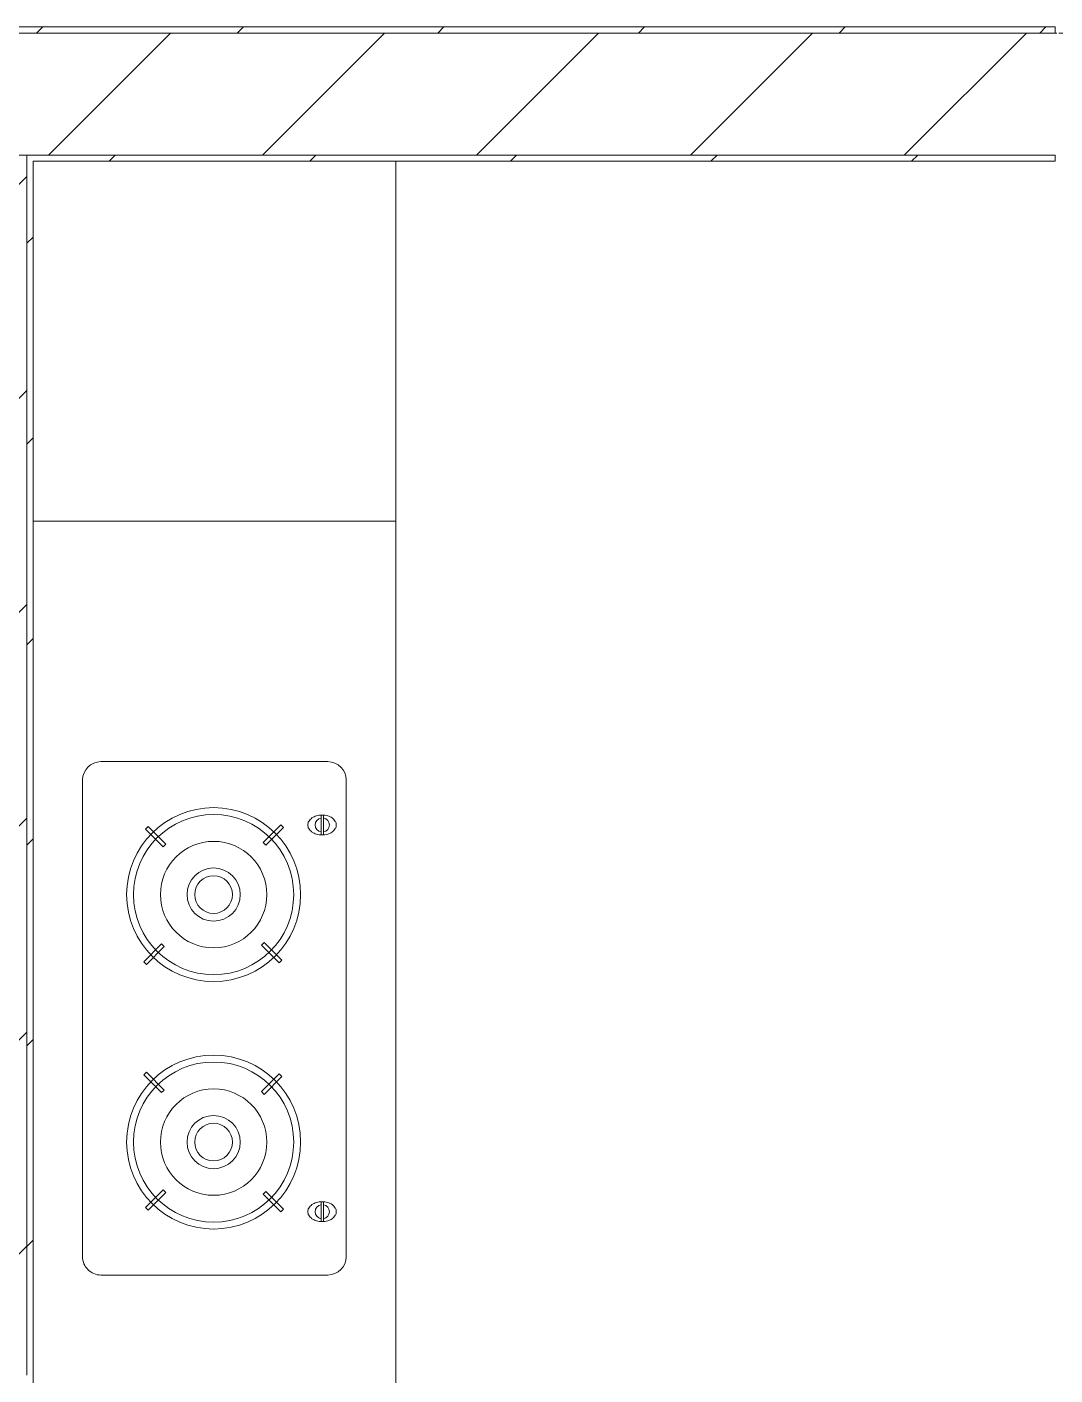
# Model space of a CAD drawing. Header units: millimetres. Extents: x 5121 to 246734, y -48180 to 129206.
# Drawn here: x 57853 to 59538, y 31337 to 33547 of the extents above; entities that cross this region are included whole.
import ezdxf

# ---------------------------------------------------------------- set-up
doc = ezdxf.new("R2010")
doc.units = ezdxf.units.MM
doc.linetypes.add('Grid Line', pattern=[22.225, 12.7, -3.175, 3.175, -3.175])
for name, color, linetype, lineweight in [('0-1', 7, 'Continuous', 5), ('A-WALL', 113, 'Continuous', 9), ('A-WALL-1', 250, 'Continuous', 18), ('A-WALL-PATT-1', 9, 'Continuous', 9), ('A-WALL-PATT-2', 50, 'Continuous', 9), ('A-WALL-PATT-3', 111, 'Continuous', 9), ('I-FURN', 30, 'Continuous', 9), ('I-FURN-1', 253, 'Continuous', 9), ('S-GRID-1', 1, 'Grid Line', 9)]:
    doc.layers.add(name, color=color, linetype=linetype, lineweight=lineweight)
pattern_1 = [(45, (0, 0), (-175.3625, 175.3625), [])]
pattern_2 = [(45, (0, 0), (-164.4023, 164.4023), [])]

# ---------------------------------------------------------------- blocks, each defined once
blk = doc.blocks.new('HE BEP A - HE BEP A-V9-TKCS_MB TỔNG THỂ TẦNG 1')
at = {"layer": 'I-FURN'}
for p, q in [((3703.5, 605.3), (3703.5, 11)), ((3279.1, 524.2), (2497.5, 524.2)), ((2467.5, 494.2), (2467.5, 122.2)), ((3309.1, 494.2), (3309.1, 122.2)), ((2578, 421.2), (2573.6, 416.8)), ((2607.1, 392.1), (2578, 421.2)), ((2795.6, 424), (2766.5, 394.9)), ((2800, 419.6), (2795.6, 424)), ((2976.7, 419.6), (2981.1, 424)), ((2981.1, 424), (3010.2, 394.9)), ((3169.5, 392.1), (3198.6, 421.2)), ((3198.6, 421.2), (3203, 416.8)), ((2573.6, 416.8), (2602.8, 387.7)), ((2770.8, 390.5), (2800, 419.6)), ((3005.8, 390.5), (2976.7, 419.6)), ((3203, 416.8), (3173.9, 387.7)), ((2602.8, 387.7), (2607.1, 392.1)), ((2766.5, 394.9), (2770.8, 390.5)), ((3010.2, 394.9), (3005.8, 390.5)), ((3173.9, 387.7), (3169.5, 392.1)), ((2570.9, 199.3), (2600, 228.4)), ((2604.4, 224), (2575.3, 194.9)), ((2600, 228.4), (2604.4, 224)), ((2763.7, 226.8), (2768.1, 231.2)), ((2792.8, 197.7), (2763.7, 226.8)), ((2768.1, 231.2), (2797.2, 202)), ((3008.5, 231.2), (2979.4, 202)), ((2983.8, 197.7), (3012.9, 226.8)), ((3012.9, 226.8), (3008.5, 231.2)), ((3176.6, 228.4), (3172.2, 224)), ((3172.2, 224), (3201.4, 194.9)), ((3205.8, 199.3), (3176.6, 228.4)), ((2575.3, 194.9), (2570.9, 199.3)), ((2797.2, 202), (2792.8, 197.7)), ((2979.4, 202), (2983.8, 197.7)), ((3201.4, 194.9), (3205.8, 199.3)), ((2555.1, 133.3), (2555.1, 129.3)), ((2587.6, 133.3), (2555.1, 133.3)), ((2587.6, 129.3), (2587.6, 133.3)), ((3189, 129.3), (3189, 133.3)), ((3189, 133.3), (3221.5, 133.3)), ((3221.5, 133.3), (3221.5, 129.3)), ((2555.1, 129.3), (2587.6, 129.3)), ((3221.5, 129.3), (3189, 129.3)), ((3279.1, 92.2), (2497.5, 92.2)), ((4293.5, 11), (765.9, 11))]:
    blk.add_line(p, q, dxfattribs=at)
for centre, radius in [((2685.4, 309.4), 142.6), ((3091.2, 309.4), 142.6), ((2685.4, 309.4), 131.3), ((3091.2, 309.4), 131.3), ((2685.4, 309.4), 87.2), ((3091.2, 309.4), 87.2), ((2685.4, 309.4), 43.6), ((2685.4, 309.4), 30.9), ((3091.2, 309.4), 43.6), ((3091.2, 309.4), 30.9)]:
    blk.add_circle(centre, radius, dxfattribs=at)
for centre, radius, start, end in [((2497.5, 494.2), 30, 90, 180), ((3279.1, 494.2), 30, 360, 90), ((2571.4, 143.6), 11.5, 90, 120.7976), ((2571.4, 143.6), 11.5, 59.2024, 90), ((3205.3, 143.6), 11.5, 90, 120.7976), ((3205.3, 143.6), 11.5, 59.2024, 90), ((2588.6, 131.7), 33.5, 163.9419, 180), ((2580.1, 134.1), 24.7, 145.204, 163.9419), ((2571.3, 131.3), 11.6, 9.9102, 170.0898), ((2574.8, 137.9), 18.1, 120.7976, 145.204), ((2568, 137.9), 18.1, 34.796, 59.2024), ((2562.6, 134.1), 24.7, 16.0581, 34.796), ((2554.1, 131.7), 33.5, 0, 16.0581), ((3222.5, 131.7), 33.5, 163.9419, 180), ((3214, 134.1), 24.7, 145.204, 163.9419), ((3208.7, 137.9), 18.1, 120.7976, 145.204), ((3205.3, 131.3), 11.6, 9.9102, 170.0898), ((3201.9, 137.9), 18.1, 34.796, 59.2024), ((3196.5, 134.1), 24.7, 16.0581, 34.796), ((3188, 131.7), 33.5, 0, 16.0581), ((2497.5, 122.2), 30, 180, 270), ((2588.6, 131.7), 33.5, 180, 196.0581), ((2580.1, 129.2), 24.7, 196.0581, 214.796), ((2571.3, 131.3), 11.6, 189.7177, 350.2823), ((2574.8, 125.5), 18.1, 214.796, 239.2024), ((2568, 125.5), 18.1, 300.7976, 325.204), ((2562.6, 129.2), 24.7, 325.204, 343.9419), ((2554.1, 131.7), 33.5, 343.9419, 0), ((3222.5, 131.7), 33.5, 180, 196.0581), ((3214, 129.2), 24.7, 196.0581, 214.796), ((3208.7, 125.5), 18.1, 214.796, 239.2024), ((3205.3, 131.3), 11.6, 189.7177, 350.2823), ((3201.9, 125.5), 18.1, 300.7976, 325.204), ((3196.5, 129.2), 24.7, 325.204, 343.9419), ((3188, 131.7), 33.5, 343.9419, 0), ((3279.1, 122.2), 30, 270, 360), ((2571.4, 119.8), 11.5, 239.2024, 270), ((2571.4, 119.8), 11.5, 270, 300.7976), ((3205.3, 119.8), 11.5, 239.2024, 270), ((3205.3, 119.8), 11.5, 270, 300.7976)]:
    blk.add_arc(centre, radius, start, end, dxfattribs=at)
at = {"layer": 'I-FURN-1'}
blk.add_line((3.5, 11), (4293.5, 11), dxfattribs=at)
blk = doc.blocks.new('NCV_TKTC_TANG 1_rvt-1-TKCS_MB TỔNG THỂ TẦNG 1')
at = {"layer": 'A-WALL-PATT-1'}
h = blk.add_hatch(dxfattribs=at)
h.set_pattern_fill('FP_2', color=256, style=0, pattern_type=2)
h.set_pattern_definition(pattern_1)
h.paths.add_polyline_path([(57805.6, 28936.9), (57852.6, 28936.9), (57852.6, 31236.9), (57752.6, 31236.9), (57752.6, 28936.9), (57800.1, 28936.9)])
h.paths.add_polyline_path([(57852.6, 31336.9), (57852.6, 33336.9), (57752.6, 33335.4), (57752.6, 31336.9), (57757.3, 31336.9)])
at = {"layer": 'A-WALL-PATT-2'}
h = blk.add_hatch(dxfattribs=at)
h.set_pattern_fill('FP_10', color=256, style=0, pattern_type=2)
h.set_pattern_definition(pattern_2)
h.paths.add_polyline_path([(60627.6, 33326.9), (60727.6, 33326.9), (60727.6, 33336.9), (60627.6, 33336.9)])
h.paths.add_polyline_path([(57878.7, 33326.9), (59537.6, 33326.9), (59537.6, 33336.9), (57852.6, 33336.9), (57853.6, 33326.9), (57862.6, 33326.9)])
h = blk.add_hatch(dxfattribs=at)
h.set_pattern_fill('FP_10', color=256, style=0, pattern_type=2)
h.set_pattern_definition(pattern_2)
h.paths.add_polyline_path([(57862.6, 28826.9), (57862.6, 33326.9), (57852.6, 33326.9), (57853, 28826.9), (57861, 28826.9)])
at = {"layer": 'A-WALL-1'}
for p, q in [((59537.6, 33336.9), (57852.6, 33336.9)), ((57852.6, 33336.9), (57852.6, 33326.9)), ((57852.6, 33326.9), (57852.6, 31336.9)), ((57862.6, 33326.9), (59537.6, 33326.9)), ((57862.6, 28826.9), (57862.6, 33326.9)), ((59537.6, 33326.9), (59537.6, 33336.9))]:
    blk.add_line(p, q, dxfattribs=at)
at = {"layer": 'I-FURN-1', "rotation": 90.00000000000026}
blk.add_blockref('HE BEP A - HE BEP A-V9-TKCS_MB TỔNG THỂ TẦNG 1', (58467.9, 29033.4), dxfattribs=at)

msp = doc.modelspace()

# ---------------------------------------------------------------- hatches: boundary and pattern name
at = {"layer": 'A-WALL-PATT-3'}
h = msp.add_hatch(dxfattribs=at)
h.set_pattern_fill('FP_1', color=256, style=0, pattern_type=2)
h.set_pattern_definition(pattern_1)
h.paths.add_polyline_path([(52937.6, 33336.9), (56452.6, 33336.9), (56452.6, 33536.9), (52927.6, 33536.9), (52927.6, 33336.9)])
h.paths.add_polyline_path([(60682.8, 33336.9), (60727.6, 33336.9), (60727.6, 33536.9), (60627.6, 33536.9), (60627.6, 33336.9)])
h.paths.add_polyline_path([(56652.6, 33336.9), (59537.6, 33336.9), (59537.6, 33536.9), (56652.6, 33536.9)])
h = msp.add_hatch(dxfattribs=at)
h.set_pattern_fill('FP_43', color=256, style=0, pattern_type=2)
h.set_pattern_definition(pattern_2)
h.paths.add_polyline_path([(73647.1, 33536.9), (80552.6, 33537.4), (80552.6, 33546.9), (70567.6, 33546.9), (70567.6, 33536.9), (73029.8, 33536.9)])
h.paths.add_polyline_path([(61917.5, 33536.9), (67737.6, 33536.9), (67737.6, 33546.9), (60627.6, 33546.9), (60627.6, 33536.9), (61177.6, 33536.9)])
h.paths.add_polyline_path([(59448.1, 33536.9), (59537.6, 33536.9), (59535.4, 33546.9), (56652.6, 33546.9), (56652.6, 33536.9), (58213.4, 33536.9)])
h.paths.add_polyline_path([(68827.6, 33536.9), (69477.6, 33536.9), (69475.4, 33546.9), (68827.6, 33546.9)])

# ---------------------------------------------------------------- linework, layer by layer
at = {"layer": 'A-WALL'}
for p, q in [((59537.6, 33536.9), (56652.6, 33536.9)), ((56652.6, 33536.9), (59537.6, 33536.9))]:
    msp.add_line(p, q, dxfattribs=at)
at = {"layer": 'A-WALL-1'}
for p, q in [((59537.6, 33546.9), (56662.6, 33546.9)), ((59537.6, 33536.9), (59537.6, 33546.9)), ((56652.6, 33336.9), (59537.6, 33336.9))]:
    msp.add_line(p, q, dxfattribs=at)
at = {"layer": 'S-GRID-1'}
msp.add_line((125364.8, 33536.9), (35538.8, 33536.9), dxfattribs=at)

# ---------------------------------------------------------------- block references
at = {"layer": '0-1'}
msp.add_blockref('NCV_TKTC_TANG 1_rvt-1-TKCS_MB TỔNG THỂ TẦNG 1', (0, 0), dxfattribs=at)

doc.saveas('drawing.dxf')
